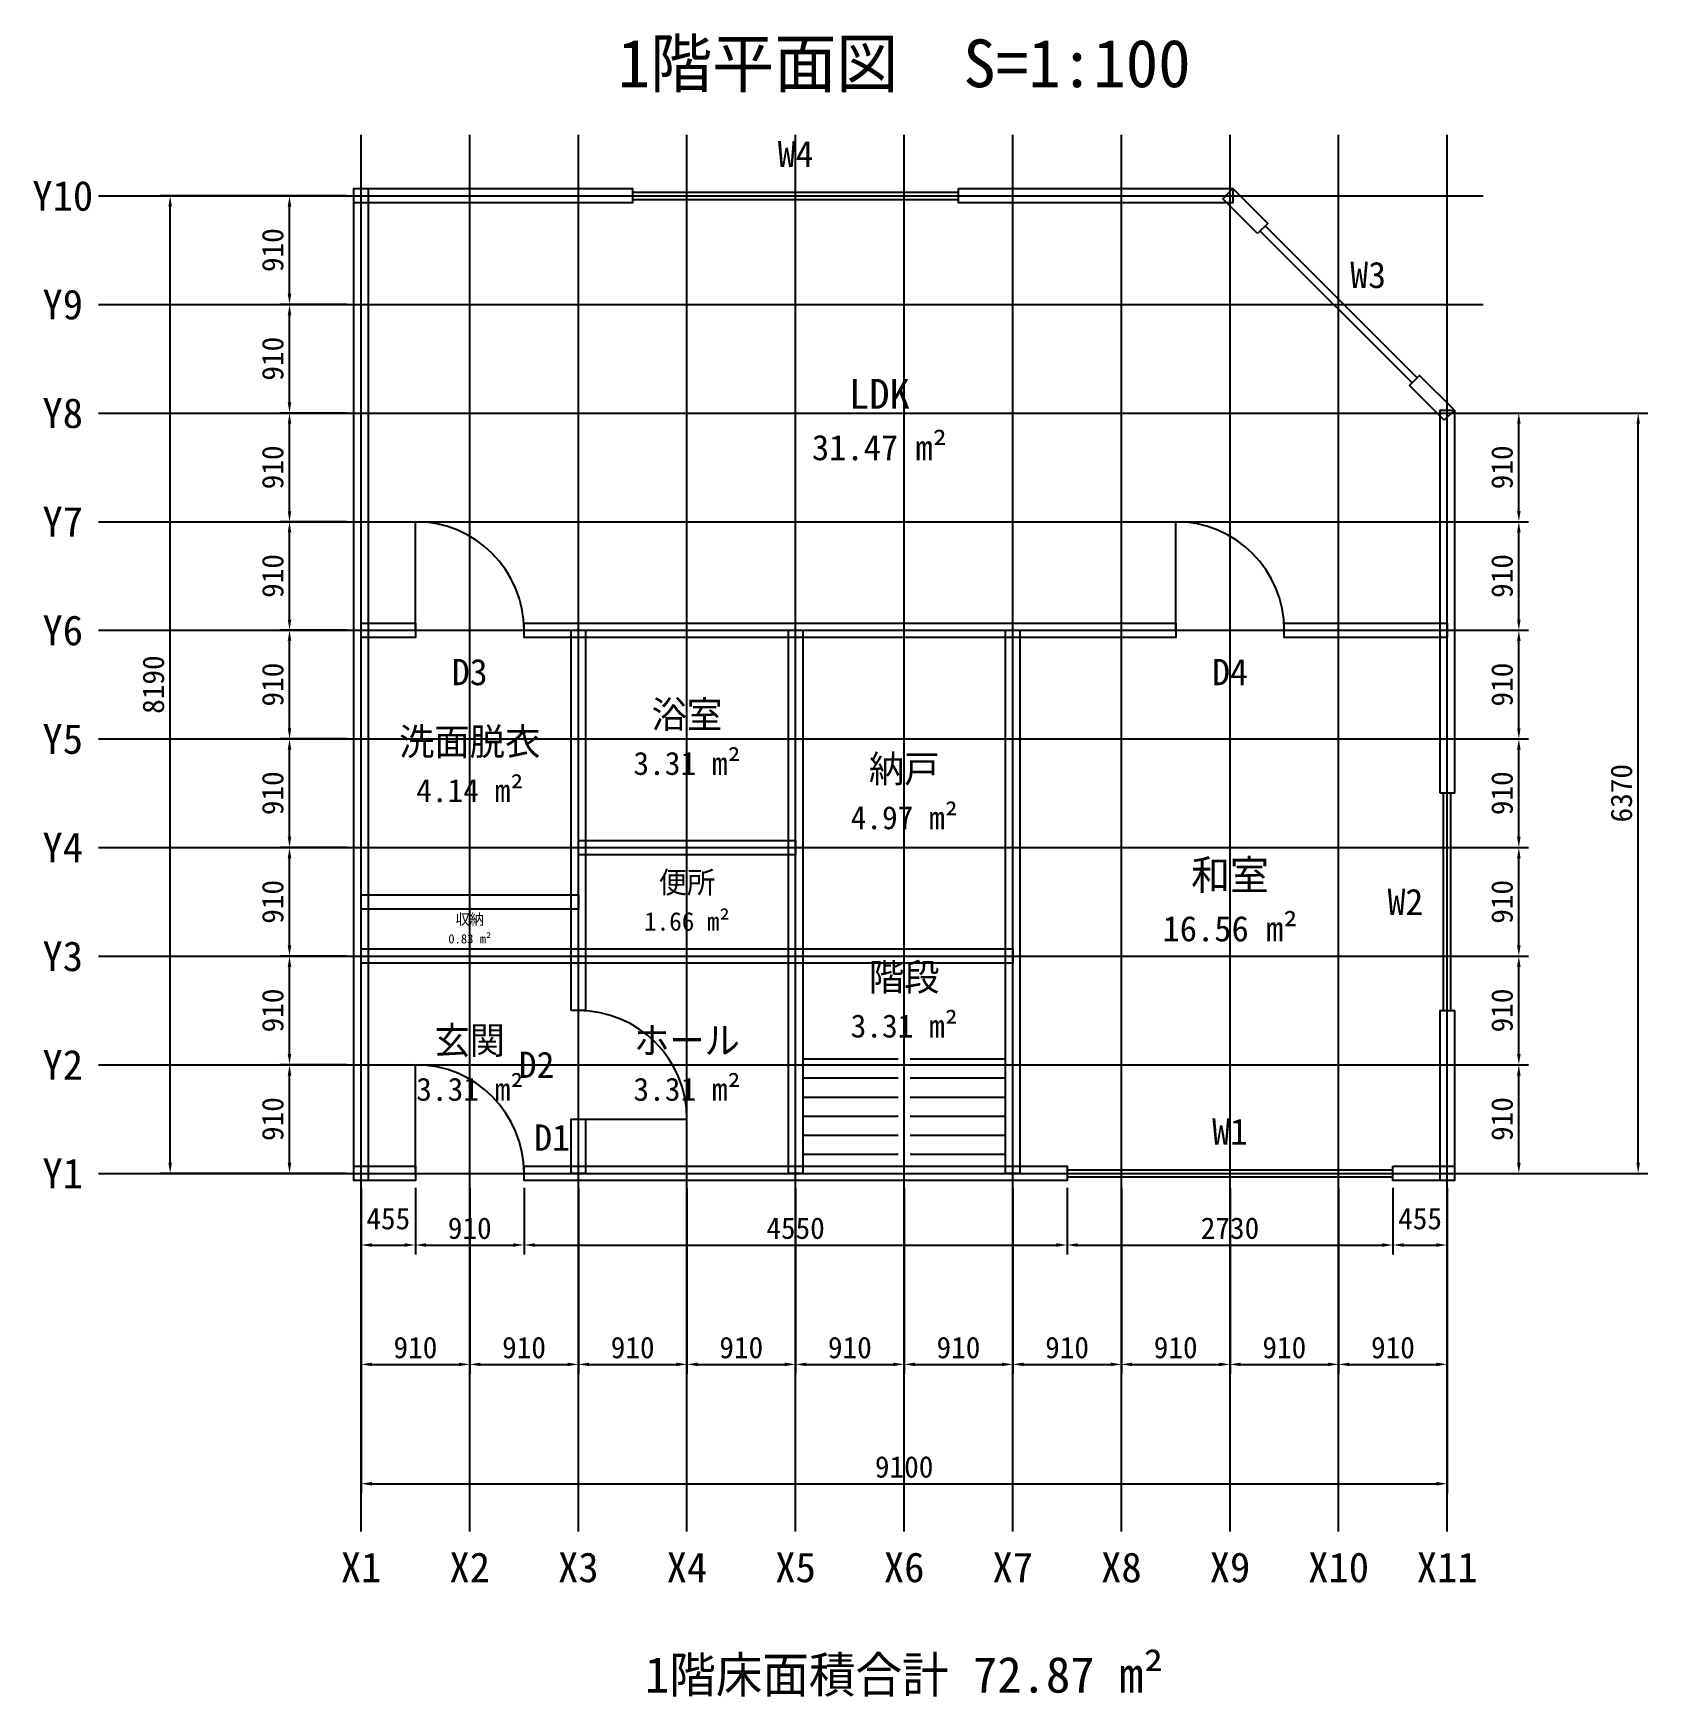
# Model space of a CAD drawing. Header units: millimetres. Extents: x -2747 to 10780, y -4384 to 9552.
import ezdxf
from ezdxf.enums import TextEntityAlignment as Align

# ---------------------------------------------------------------- set-up
doc = ezdxf.new("R2010")
doc.units = ezdxf.units.MM
doc.linetypes.add('CENTER', pattern=[5.08, 3.175, -0.635, 0.635, -0.635])
for name, color, linetype in [('DIM', 4, 'Continuous'), ('GRID', 8, 'CENTER'), ('OPENING', 3, 'Continuous'), ('ROOM', 2, 'Continuous'), ('STAIR', 6, 'Continuous'), ('TEXT', 7, 'Continuous'), ('WALL', 7, 'Continuous')]:
    doc.layers.add(name, color=color, linetype=linetype)
doc.dimstyles.new('ARCH100', dxfattribs={"dimtxt": 180, "dimasz": 90, "dimexe": 80, "dimexo": 120, "dimgap": 50, "dimtad": 1, "dimdec": 0, "dimcen": 2.5, "dimazin": 3, "dimtfac": 1, "dimtmove": 0, "dimatfit": 3})

msp = doc.modelspace()

# ---------------------------------------------------------------- linework, layer by layer
at = {"layer": 'GRID'}
for p, q in [((0, -3000), (0, 8700)), ((910, -3000), (910, 8700)), ((1820, -3000), (1820, 8700)), ((2730, -3000), (2730, 8700)), ((3640, -3000), (3640, 8700)), ((4550, -3000), (4550, 8700)), ((5460, -3000), (5460, 8700)), ((6370, -3000), (6370, 8700)), ((7280, -3000), (7280, 8700)), ((8190, -3000), (8190, 8700)), ((9100, -3000), (9100, 8700)), ((-2200, 8190), (9400, 8190)), ((-2200, 7280), (9400, 7280)), ((-2200, 6370), (9400, 6370)), ((-2200, 5460), (9400, 5460)), ((-2200, 4550), (9400, 4550)), ((-2200, 3640), (9400, 3640)), ((-2200, 2730), (9400, 2730)), ((-2200, 1820), (9400, 1820)), ((-2200, 910), (9400, 910)), ((-2200, 0), (9400, 0))]:
    msp.add_line(p, q, dxfattribs=at)
at = {"layer": 'OPENING'}
for p, q in [((2275, 8220), (5005, 8220)), ((2275, 8160), (5005, 8160)), ((8805.2, 6622.4), (7532.4, 7895.2)), ((8847.6, 6664.8), (7574.8, 7937.6)), ((455, 4550), (455, 5460)), ((6825, 4550), (6825, 5460)), ((9070, 1365), (9070, 3185)), ((9130, 1365), (9130, 3185)), ((455, 0), (455, 910)), ((1820, 455), (2730, 455)), ((5915, 30), (8645, 30)), ((5915, -30), (8645, -30))]:
    msp.add_line(p, q, dxfattribs=at)
for centre in [(455, 4550), (6825, 4550), (1820, 455), (455, 0)]:
    msp.add_arc(centre, 910, 0, 90, dxfattribs=at)
at = {"layer": 'STAIR'}
for p, q in [((3700, 960), (4500, 960)), ((4600, 960), (5400, 960)), ((3700, 800), (4500, 800)), ((4600, 800), (5400, 800)), ((3700, 640), (4500, 640)), ((4600, 640), (5400, 640)), ((3700, 480), (4500, 480)), ((4600, 480), (5400, 480)), ((3700, 320), (4500, 320)), ((4600, 320), (5400, 320)), ((3700, 160), (4500, 160)), ((4600, 160), (5400, 160))]:
    msp.add_line(p, q, dxfattribs=at)
at = {"layer": 'WALL'}
for points in [[(-60, 8250), (2275, 8250), (2275, 8130), (-60, 8130)], [(-60, -60), (-60, 8250), (60, 8250), (60, -60)], [(5005, 8250), (7304.9, 8250), (7304.9, 8130), (5005, 8130)], [(7511.2, 7874), (7220, 8165.1), (7304.9, 8250), (7596, 7958.8)], [(9075.1, 6310), (8784, 6601.2), (8868.8, 6686), (9160, 6394.9)], [(9040, 3185), (9040, 6394.9), (9160, 6394.9), (9160, 3185)], [(0, 4610), (455, 4610), (455, 4490), (0, 4490)], [(1365, 4610), (6825, 4610), (6825, 4490), (1365, 4490)], [(7735, 4610), (9100, 4610), (9100, 4490), (7735, 4490)], [(1760, 1365), (1760, 4550), (1880, 4550), (1880, 1365)], [(3580, 0), (3580, 4550), (3700, 4550), (3700, 0)], [(5400, 0), (5400, 4550), (5520, 4550), (5520, 0)], [(1820, 2790), (3640, 2790), (3640, 2670), (1820, 2670)], [(0, 2335), (1820, 2335), (1820, 2215), (0, 2215)], [(0, 1880), (5460, 1880), (5460, 1760), (0, 1760)], [(9040, -60), (9040, 1365), (9160, 1365), (9160, -60)], [(1760, 0), (1760, 455), (1880, 455), (1880, 0)], [(-60, 60), (455, 60), (455, -60), (-60, -60)], [(1365, 60), (5915, 60), (5915, -60), (1365, -60)], [(8645, 60), (9160, 60), (9160, -60), (8645, -60)]]:
    msp.add_lwpolyline(points, close=True, dxfattribs=at)

# ---------------------------------------------------------------- texts
at = {"layer": 'GRID'}
for s, p in [('Y10', (-2500, 8190)), ('Y9', (-2500, 7280)), ('Y8', (-2500, 6370)), ('Y7', (-2500, 5460)), ('Y6', (-2500, 4550)), ('Y5', (-2500, 3640)), ('Y4', (-2500, 2730)), ('Y3', (-2500, 1820)), ('Y2', (-2500, 910)), ('Y1', (-2500, 0)), ('X1', (0, -3300)), ('X2', (910, -3300)), ('X3', (1820, -3300)), ('X4', (2730, -3300)), ('X5', (3640, -3300)), ('X6', (4550, -3300)), ('X7', (5460, -3300)), ('X8', (6370, -3300)), ('X9', (7280, -3300)), ('X10', (8190, -3300)), ('X11', (9100, -3300))]:
    msp.add_text(s, height=250, dxfattribs=at).set_placement(p, align=Align.MIDDLE_CENTER)
at = {"layer": 'OPENING'}
for s, p in [('W4', (3640, 8540)), ('W3', (8437.5, 7527.5)), ('D3', (910, 4200)), ('D4', (7280, 4200)), ('W2', (8750, 2275)), ('D2', (1470, 910)), ('W1', (7280, 350)), ('D1', (1600, 300))]:
    msp.add_text(s, height=220, dxfattribs=at).set_placement(p, align=Align.MIDDLE_CENTER)
at = {"layer": 'ROOM'}
for s, height, p in [('LDK', 250, (4342.5, 6531.1)), ('31.47 m²', 212.5, (4342.5, 6081.1)), ('浴室', 227.5, (2730, 3844.8)), ('洗面脱衣', 227.5, (910, 3617.2)), ('3.31 m²', 193.38, (2730, 3435.2)), ('納戸', 227.5, (4550, 3389.8)), ('4.14 m²', 193.38, (910, 3207.8)), ('4.97 m²', 193.38, (4550, 2980.2)), ('和室', 250, (7280, 2500)), ('便所', 182, (2730, 2438.8)), ('収納', 91, (910, 2129.4)), ('1.66 m²', 154.7, (2730, 2111.2)), ('16.56 m²', 212.5, (7280, 2050)), ('0.83 m²', 77.35, (910, 1965.6)), ('階段', 227.5, (4550, 1644.8)), ('玄関', 227.5, (910, 1114.8)), ('3.31 m²', 193.38, (4550, 1235.2)), ('ホール', 227.5, (2730, 1114.8)), ('3.31 m²', 193.38, (910, 705.2)), ('3.31 m²', 193.38, (2730, 705.2))]:
    msp.add_text(s, height=height, dxfattribs=at).set_placement(p, align=Align.MIDDLE_CENTER)
at = {"layer": 'TEXT'}
for s, height, p in [('1階平面図  S=1:100', 400, (4550, 9300)), ('1階床面積合計 72.87 m²', 300, (4550, -4200))]:
    msp.add_text(s, height=height, dxfattribs=at).set_placement(p, align=Align.MIDDLE_CENTER)

# ---------------------------------------------------------------- dimensions: what is measured, and where the dimension line sits
at = {"layer": 'DIM'}
for base, p1, p2 in [((-1600, 0), (0, 0), (0, 8190)), ((-600, 7280), (0, 7280), (0, 8190)), ((-600, 6370), (0, 6370), (0, 7280)), ((-600, 5460), (0, 5460), (0, 6370)), ((9700, 5460), (9100, 5460), (9100, 6370)), ((10700, 0), (9100, 0), (9100, 6370)), ((-600, 4550), (0, 4550), (0, 5460)), ((9700, 4550), (9100, 4550), (9100, 5460)), ((-600, 3640), (0, 3640), (0, 4550)), ((9700, 3640), (9100, 3640), (9100, 4550)), ((-600, 2730), (0, 2730), (0, 3640)), ((9700, 2730), (9100, 2730), (9100, 3640)), ((-600, 1820), (0, 1820), (0, 2730)), ((9700, 1820), (9100, 1820), (9100, 2730)), ((-600, 910), (0, 910), (0, 1820)), ((9700, 910), (9100, 910), (9100, 1820)), ((-600, 0), (0, 0), (0, 910)), ((9700, 0), (9100, 0), (9100, 910))]:
    msp.add_linear_dim(base=base, p1=p1, p2=p2, angle=90, dimstyle='ARCH100', override={"dimscale": 1, "dimtxt": 180, "dimasz": 90, "dimexe": 80, "dimexo": 120, "dimgap": 50, "dimtad": 1, "dimdec": 0, "dimlfac": 1}, dxfattribs=at).render()
for base, p1, p2 in [((0, -600), (0, 0), (455, 0)), ((0, -1600), (0, 0), (910, 0)), ((0, -2600), (0, 0), (9100, 0)), ((455, -600), (455, 0), (1365, 0)), ((910, -1600), (910, 0), (1820, 0)), ((1365, -600), (1365, 0), (5915, 0)), ((1820, -1600), (1820, 0), (2730, 0)), ((2730, -1600), (2730, 0), (3640, 0)), ((3640, -1600), (3640, 0), (4550, 0)), ((4550, -1600), (4550, 0), (5460, 0)), ((5460, -1600), (5460, 0), (6370, 0)), ((5915, -600), (5915, 0), (8645, 0)), ((6370, -1600), (6370, 0), (7280, 0)), ((7280, -1600), (7280, 0), (8190, 0)), ((8190, -1600), (8190, 0), (9100, 0)), ((8645, -600), (8645, 0), (9100, 0))]:
    msp.add_linear_dim(base=base, p1=p1, p2=p2, dimstyle='ARCH100', override={"dimscale": 1, "dimtxt": 180, "dimasz": 90, "dimexe": 80, "dimexo": 120, "dimgap": 50, "dimtad": 1, "dimdec": 0, "dimlfac": 1}, dxfattribs=at).render()

doc.saveas('drawing.dxf')
